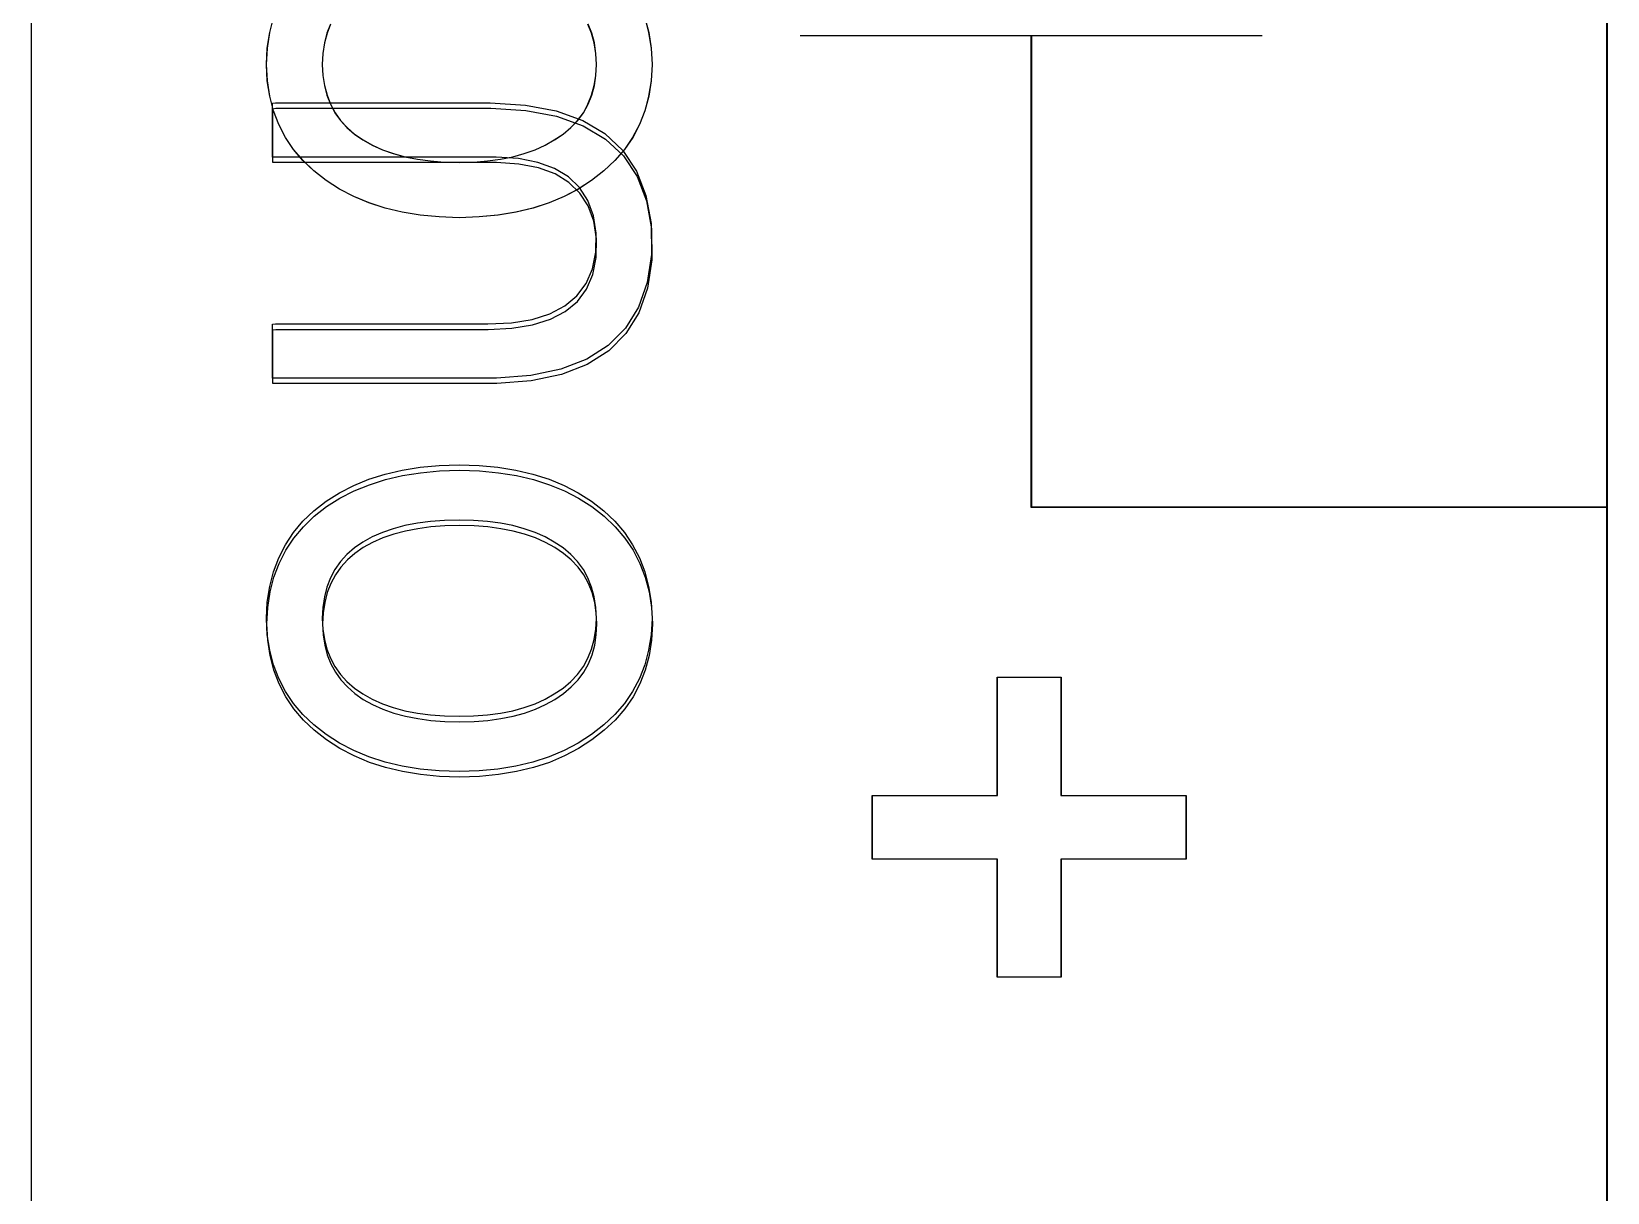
# Model space of a CAD drawing. Extents: x 1 to 47.7, y 0.2 to 35.
# Drawn here: x 34.5485 to 34.9582, y 6.557 to 6.8587 of the extents above; entities that cross this region are included whole.
import ezdxf

# ---------------------------------------------------------------- set-up
doc = ezdxf.new("R2010")
doc.units = 0
doc.header["$MEASUREMENT"] = 0
for name, color, linetype in [('5_1___24__TARGET_LEDS___12', 7, 'CONTINUOUS'), ('6_1__EMPTY_IO_BOARD_POSITI', 7, 'CONTINUOUS'), ('6_2___8__INDEPENDENT_INPUT', 7, 'CONTINUOUS'), ('6_3___8__OPTOISO_INDEPENDE', 7, 'CONTINUOUS'), ('6_4___24__OPTOISO_INDEPEND', 7, 'CONTINUOUS'), ('6_5___8__INDEPENDENT_INPUT', 7, 'CONTINUOUS'), ('6_6___8__INDEPENDENT_INPUT', 7, 'CONTINUOUS'), ('6_7___8__OPTOISO_INDEPENDE', 7, 'CONTINUOUS'), ('6_8___8__OPTOISO_INDEPENDE', 7, 'CONTINUOUS'), ('7_0_____DWG', 7, 'CONTINUOUS')]:
    doc.layers.add(name, color=color, linetype=linetype)

msp = doc.modelspace()

# ---------------------------------------------------------------- linework, layer by layer
at = {"layer": '5_1___24__TARGET_LEDS___12'}
for points in [[(34.95794, 7.25696), (34.95794, 7.16455), (34.95794, 7.06546), (34.95794, 6.96013), (34.95794, 6.84901), (34.95794, 6.73255), (34.95794, 6.61119), (34.95794, 6.48537)], [(34.74841, 6.8577), (34.86842, 6.8577)], [(34.80842, 6.8577), (34.80842, 6.73521), (34.95794, 6.73521)], [(34.81618, 6.66014), (34.84865, 6.66014), (34.84865, 6.64357), (34.81618, 6.64357), (34.81618, 6.61293), (34.7996, 6.61293), (34.7996, 6.64357), (34.76713, 6.64357), (34.76713, 6.66014), (34.7996, 6.66014), (34.7996, 6.69089), (34.81618, 6.69089), (34.81618, 6.66014)]]:
    msp.add_lwpolyline(points, dxfattribs=at)
for points in [[(34.66785, 6.83875), (34.67697, 6.83819), (34.68497, 6.83667), (34.69187, 6.83419), (34.69765, 6.83075), (34.70232, 6.82636), (34.70588, 6.821), (34.70832, 6.81468), (34.70965, 6.8074), (34.70977, 6.79937), (34.70863, 6.79203), (34.70637, 6.78564), (34.703, 6.7802), (34.69852, 6.7757), (34.69292, 6.77216), (34.68621, 6.76957), (34.67839, 6.76792), (34.66946, 6.76722), (34.66616, 6.7672), (34.66116, 6.7672), (34.6535, 6.7672), (34.64425, 6.7672), (34.63446, 6.7672), (34.62521, 6.7672), (34.61755, 6.7672), (34.61255, 6.7672), (34.61118, 6.76722), (34.61118, 6.76795), (34.61118, 6.7695), (34.61118, 6.7716), (34.61118, 6.77401), (34.61118, 6.77643), (34.61118, 6.77862), (34.61118, 6.7803), (34.61118, 6.78122), (34.61196, 6.7813), (34.61627, 6.7813), (34.62344, 6.7813), (34.6324, 6.7813), (34.64211, 6.7813), (34.65149, 6.7813), (34.6595, 6.7813), (34.66509, 6.7813), (34.66718, 6.7813), (34.67333, 6.7816), (34.67871, 6.78247), (34.68335, 6.78392), (34.68723, 6.78596), (34.69037, 6.78858), (34.69274, 6.79179), (34.69437, 6.79557), (34.69524, 6.79994), (34.69533, 6.80484), (34.69463, 6.8094), (34.6932, 6.81337), (34.69105, 6.81674), (34.68817, 6.81951), (34.68456, 6.82169), (34.68023, 6.82327), (34.67516, 6.82425), (34.66938, 6.82463), (34.66674, 6.82464), (34.66169, 6.82464), (34.65395, 6.82464), (34.6446, 6.82464), (34.63471, 6.82464), (34.62536, 6.82464), (34.61762, 6.82464), (34.61257, 6.82464), (34.61118, 6.82466), (34.61118, 6.82539), (34.61118, 6.82694), (34.61118, 6.82904), (34.61118, 6.83145), (34.61118, 6.83387), (34.61118, 6.83606), (34.61118, 6.83775), (34.61118, 6.83866), (34.61197, 6.83875), (34.61633, 6.83875), (34.62359, 6.83875), (34.63266, 6.83875), (34.64247, 6.83875), (34.65197, 6.83875), (34.66008, 6.83875), (34.66573, 6.83875)], [(34.65974, 6.74468), (34.66491, 6.74451), (34.66983, 6.74404), (34.67451, 6.74329), (34.67893, 6.74226), (34.68311, 6.74093), (34.68703, 6.73932), (34.6907, 6.73742), (34.69413, 6.73524), (34.69733, 6.73275), (34.70021, 6.73001), (34.70272, 6.72706), (34.70485, 6.72388), (34.70661, 6.72049), (34.708, 6.71688), (34.70901, 6.71305), (34.70965, 6.70901), (34.70992, 6.70474), (34.70965, 6.70051), (34.70901, 6.6965), (34.708, 6.69271), (34.70661, 6.68915), (34.70485, 6.6858), (34.70272, 6.68268), (34.70021, 6.67977), (34.69733, 6.67709), (34.69413, 6.67461), (34.6907, 6.67237), (34.68703, 6.67042), (34.68311, 6.66877), (34.67893, 6.66742), (34.67451, 6.66635), (34.66983, 6.66559), (34.66491, 6.66511), (34.65974, 6.66493), (34.65456, 6.66511), (34.64963, 6.66559), (34.64494, 6.66635), (34.64049, 6.66742), (34.63629, 6.66877), (34.63234, 6.67042), (34.62863, 6.67237), (34.62516, 6.67461), (34.62196, 6.67709), (34.61913, 6.67977), (34.61666, 6.68268), (34.61456, 6.6858), (34.61283, 6.68915), (34.61147, 6.69271), (34.61048, 6.6965), (34.60987, 6.70051), (34.60962, 6.70474), (34.60987, 6.70901), (34.61048, 6.71305), (34.61147, 6.71688), (34.61283, 6.72049), (34.61456, 6.72388), (34.61666, 6.72706), (34.61913, 6.73001), (34.62196, 6.73275), (34.62516, 6.73524), (34.62863, 6.73742), (34.63234, 6.73932), (34.63629, 6.74093), (34.64049, 6.74226), (34.64494, 6.74329), (34.64963, 6.74404), (34.65456, 6.74451)], [(34.65974, 6.73031), (34.65592, 6.73022), (34.6523, 6.72995), (34.64888, 6.7295), (34.64565, 6.72888), (34.64262, 6.72808), (34.63979, 6.7271), (34.63715, 6.72594), (34.63472, 6.7246), (34.63251, 6.72308), (34.63057, 6.72138), (34.62889, 6.71951), (34.62746, 6.71747), (34.62628, 6.71526), (34.62536, 6.71289), (34.6247, 6.71034), (34.62429, 6.70762), (34.62413, 6.70474), (34.62429, 6.70191), (34.6247, 6.69925), (34.62536, 6.69675), (34.62628, 6.69441), (34.62746, 6.69223), (34.62889, 6.69021), (34.63057, 6.68835), (34.63251, 6.68666), (34.63472, 6.68512), (34.63715, 6.68376), (34.63979, 6.68258), (34.64262, 6.68158), (34.64565, 6.68076), (34.64888, 6.68012), (34.6523, 6.67967), (34.65592, 6.6794), (34.65974, 6.67931), (34.66351, 6.6794), (34.66709, 6.67967), (34.67047, 6.68012), (34.67366, 6.68076), (34.67666, 6.68158), (34.67947, 6.68258), (34.68208, 6.68376), (34.68449, 6.68512), (34.68675, 6.68666), (34.68878, 6.68835), (34.69054, 6.69021), (34.69203, 6.69223), (34.69324, 6.69441), (34.69419, 6.69675), (34.69487, 6.69925), (34.69527, 6.70191), (34.69541, 6.70474), (34.69527, 6.70762), (34.69487, 6.71034), (34.69419, 6.71289), (34.69324, 6.71526), (34.69203, 6.71747), (34.69054, 6.71951), (34.68878, 6.72138), (34.68675, 6.72308), (34.68449, 6.7246), (34.68208, 6.72594), (34.67947, 6.7271), (34.67666, 6.72808), (34.67366, 6.72888), (34.67047, 6.7295), (34.66709, 6.72995), (34.66351, 6.73022)]]:
    msp.add_lwpolyline(points, close=True, dxfattribs=at)
at = {"layer": '6_1__EMPTY_IO_BOARD_POSITI'}
msp.add_lwpolyline([(34.95817, 6.47273), (34.95817, 6.56214), (34.95817, 6.64948), (34.95817, 6.73458), (34.95817, 6.81729), (34.95817, 6.89747), (34.95817, 6.97495), (34.95817, 7.04958), (34.95817, 7.12121), (34.95817, 7.18969)], dxfattribs=at)
at = {"layer": '6_2___8__INDEPENDENT_INPUT'}
for points in [[(34.95794, 7.25696), (34.95794, 7.16455), (34.95794, 7.06546), (34.95794, 6.96013), (34.95794, 6.84901), (34.95794, 6.73255), (34.95794, 6.61119), (34.95794, 6.48537)], [(34.7483, 6.8577), (34.8683, 6.8577)], [(34.80829, 6.8577), (34.80829, 6.73521), (34.95794, 6.73521)]]:
    msp.add_lwpolyline(points, dxfattribs=at)
for points in [[(34.66774, 6.84017), (34.67686, 6.83961), (34.68486, 6.83809), (34.69176, 6.83561), (34.69754, 6.83218), (34.70221, 6.82778), (34.70577, 6.82242), (34.70821, 6.8161), (34.70955, 6.80882), (34.70967, 6.80079), (34.70852, 6.79345), (34.70626, 6.78706), (34.70289, 6.78162), (34.69841, 6.77713), (34.69281, 6.77359), (34.6861, 6.77099), (34.67828, 6.76935), (34.66935, 6.76865), (34.66605, 6.76862), (34.66105, 6.76862), (34.65339, 6.76862), (34.64414, 6.76862), (34.63436, 6.76862), (34.6251, 6.76862), (34.61744, 6.76862), (34.61244, 6.76862), (34.61107, 6.76865), (34.61107, 6.76937), (34.61107, 6.77092), (34.61107, 6.77303), (34.61107, 6.77543), (34.61107, 6.77786), (34.61107, 6.78005), (34.61107, 6.78173), (34.61107, 6.78264), (34.61185, 6.78273), (34.61616, 6.78273), (34.62333, 6.78273), (34.63229, 6.78273), (34.642, 6.78273), (34.65138, 6.78273), (34.6594, 6.78273), (34.66498, 6.78273), (34.66707, 6.78273), (34.67322, 6.78302), (34.67861, 6.78389), (34.68324, 6.78535), (34.68713, 6.78739), (34.69026, 6.79001), (34.69264, 6.79321), (34.69426, 6.797), (34.69514, 6.80137), (34.69522, 6.80626), (34.69452, 6.81082), (34.69309, 6.81479), (34.69094, 6.81816), (34.68806, 6.82093), (34.68445, 6.82311), (34.68012, 6.82469), (34.67506, 6.82567), (34.66927, 6.82606), (34.66664, 6.82606), (34.66158, 6.82606), (34.65384, 6.82606), (34.64449, 6.82606), (34.6346, 6.82606), (34.62525, 6.82606), (34.61751, 6.82606), (34.61246, 6.82606), (34.61107, 6.82609), (34.61107, 6.82681), (34.61107, 6.82836), (34.61107, 6.83047), (34.61107, 6.83287), (34.61107, 6.8353), (34.61107, 6.83749), (34.61107, 6.83917), (34.61107, 6.84008), (34.61186, 6.84017), (34.61622, 6.84017), (34.62348, 6.84017), (34.63255, 6.84017), (34.64236, 6.84017), (34.65186, 6.84017), (34.65997, 6.84017), (34.66562, 6.84017)], [(34.65963, 6.74611), (34.6648, 6.74593), (34.66973, 6.74547), (34.6744, 6.74472), (34.67882, 6.74368), (34.683, 6.74236), (34.68692, 6.74075), (34.6906, 6.73885), (34.69402, 6.73666), (34.69722, 6.73417), (34.7001, 6.73144), (34.70261, 6.72848), (34.70474, 6.72531), (34.7065, 6.72192), (34.70789, 6.71831), (34.7089, 6.71448), (34.70954, 6.71043), (34.70981, 6.70616), (34.70954, 6.70193), (34.7089, 6.69792), (34.70789, 6.69414), (34.7065, 6.69057), (34.70474, 6.68722), (34.70261, 6.6841), (34.7001, 6.6812), (34.69722, 6.67852), (34.69402, 6.67603), (34.6906, 6.67379), (34.68692, 6.67185), (34.683, 6.6702), (34.67882, 6.66884), (34.6744, 6.66778), (34.66973, 6.66701), (34.6648, 6.66654), (34.65963, 6.66635), (34.65445, 6.66654), (34.64952, 6.66701), (34.64483, 6.66778), (34.64039, 6.66884), (34.63619, 6.6702), (34.63223, 6.67185), (34.62852, 6.67379), (34.62505, 6.67603), (34.62186, 6.67852), (34.61902, 6.6812), (34.61655, 6.6841), (34.61445, 6.68722), (34.61272, 6.69057), (34.61136, 6.69414), (34.61038, 6.69792), (34.60976, 6.70193), (34.60951, 6.70616), (34.60976, 6.71043), (34.61038, 6.71448), (34.61136, 6.71831), (34.61272, 6.72192), (34.61445, 6.72531), (34.61655, 6.72848), (34.61902, 6.73144), (34.62186, 6.73417), (34.62505, 6.73666), (34.62852, 6.73885), (34.63223, 6.74075), (34.63619, 6.74236), (34.64039, 6.74368), (34.64483, 6.74472), (34.64952, 6.74547), (34.65445, 6.74593)], [(34.65963, 6.73173), (34.65581, 6.73164), (34.65219, 6.73137), (34.64877, 6.73093), (34.64554, 6.7303), (34.64251, 6.7295), (34.63968, 6.72852), (34.63705, 6.72736), (34.63461, 6.72602), (34.6324, 6.7245), (34.63046, 6.7228), (34.62878, 6.72094), (34.62735, 6.7189), (34.62617, 6.71669), (34.62526, 6.71431), (34.62459, 6.71176), (34.62418, 6.70905), (34.62402, 6.70616), (34.62418, 6.70334), (34.62459, 6.70067), (34.62526, 6.69817), (34.62617, 6.69583), (34.62735, 6.69365), (34.62878, 6.69163), (34.63046, 6.68978), (34.6324, 6.68808), (34.63461, 6.68655), (34.63705, 6.68518), (34.63968, 6.684), (34.64251, 6.683), (34.64554, 6.68218), (34.64877, 6.68155), (34.65219, 6.68109), (34.65581, 6.68082), (34.65963, 6.68073), (34.6634, 6.68082), (34.66698, 6.68109), (34.67036, 6.68155), (34.67356, 6.68218), (34.67655, 6.683), (34.67936, 6.684), (34.68197, 6.68518), (34.68438, 6.68655), (34.68664, 6.68808), (34.68867, 6.68978), (34.69043, 6.69163), (34.69192, 6.69365), (34.69313, 6.69583), (34.69408, 6.69817), (34.69476, 6.70067), (34.69516, 6.70334), (34.6953, 6.70616), (34.69516, 6.70905), (34.69476, 6.71176), (34.69408, 6.71431), (34.69313, 6.71669), (34.69192, 6.7189), (34.69043, 6.72094), (34.68867, 6.7228), (34.68664, 6.7245), (34.68438, 6.72602), (34.68197, 6.72736), (34.67936, 6.72852), (34.67655, 6.7295), (34.67356, 6.7303), (34.67036, 6.73093), (34.66698, 6.73137), (34.6634, 6.73164)]]:
    msp.add_lwpolyline(points, close=True, dxfattribs=at)
at = {"layer": '6_3___8__OPTOISO_INDEPENDE'}
for points in [[(34.95794, 7.25696), (34.95794, 7.16455), (34.95794, 7.06546), (34.95794, 6.96013), (34.95794, 6.84901), (34.95794, 6.73255), (34.95794, 6.61119), (34.95794, 6.48537)], [(34.7483, 6.8577), (34.8683, 6.8577)], [(34.80829, 6.8577), (34.80829, 6.73521), (34.95794, 6.73521)]]:
    msp.add_lwpolyline(points, dxfattribs=at)
for points in [[(34.66774, 6.84017), (34.67686, 6.83961), (34.68486, 6.83809), (34.69176, 6.83561), (34.69754, 6.83218), (34.70221, 6.82778), (34.70577, 6.82242), (34.70821, 6.8161), (34.70955, 6.80882), (34.70967, 6.80079), (34.70852, 6.79345), (34.70626, 6.78706), (34.70289, 6.78162), (34.69841, 6.77713), (34.69281, 6.77359), (34.6861, 6.77099), (34.67828, 6.76935), (34.66935, 6.76865), (34.66605, 6.76862), (34.66105, 6.76862), (34.65339, 6.76862), (34.64414, 6.76862), (34.63436, 6.76862), (34.6251, 6.76862), (34.61744, 6.76862), (34.61244, 6.76862), (34.61107, 6.76865), (34.61107, 6.76937), (34.61107, 6.77092), (34.61107, 6.77303), (34.61107, 6.77543), (34.61107, 6.77786), (34.61107, 6.78005), (34.61107, 6.78173), (34.61107, 6.78264), (34.61185, 6.78273), (34.61616, 6.78273), (34.62333, 6.78273), (34.63229, 6.78273), (34.642, 6.78273), (34.65138, 6.78273), (34.6594, 6.78273), (34.66498, 6.78273), (34.66707, 6.78273), (34.67322, 6.78302), (34.67861, 6.78389), (34.68324, 6.78535), (34.68713, 6.78739), (34.69026, 6.79001), (34.69264, 6.79321), (34.69426, 6.797), (34.69514, 6.80137), (34.69522, 6.80626), (34.69452, 6.81082), (34.69309, 6.81479), (34.69094, 6.81816), (34.68806, 6.82093), (34.68445, 6.82311), (34.68012, 6.82469), (34.67506, 6.82567), (34.66927, 6.82606), (34.66664, 6.82606), (34.66158, 6.82606), (34.65384, 6.82606), (34.64449, 6.82606), (34.6346, 6.82606), (34.62525, 6.82606), (34.61751, 6.82606), (34.61246, 6.82606), (34.61107, 6.82609), (34.61107, 6.82681), (34.61107, 6.82836), (34.61107, 6.83047), (34.61107, 6.83287), (34.61107, 6.8353), (34.61107, 6.83749), (34.61107, 6.83917), (34.61107, 6.84008), (34.61186, 6.84017), (34.61622, 6.84017), (34.62348, 6.84017), (34.63255, 6.84017), (34.64236, 6.84017), (34.65186, 6.84017), (34.65997, 6.84017), (34.66562, 6.84017)], [(34.65963, 6.74611), (34.6648, 6.74593), (34.66973, 6.74547), (34.6744, 6.74472), (34.67882, 6.74368), (34.683, 6.74236), (34.68692, 6.74075), (34.6906, 6.73885), (34.69402, 6.73666), (34.69722, 6.73417), (34.7001, 6.73144), (34.70261, 6.72848), (34.70474, 6.72531), (34.7065, 6.72192), (34.70789, 6.71831), (34.7089, 6.71448), (34.70954, 6.71043), (34.70981, 6.70616), (34.70954, 6.70193), (34.7089, 6.69792), (34.70789, 6.69414), (34.7065, 6.69057), (34.70474, 6.68722), (34.70261, 6.6841), (34.7001, 6.6812), (34.69722, 6.67852), (34.69402, 6.67603), (34.6906, 6.67379), (34.68692, 6.67185), (34.683, 6.6702), (34.67882, 6.66884), (34.6744, 6.66778), (34.66973, 6.66701), (34.6648, 6.66654), (34.65963, 6.66635), (34.65445, 6.66654), (34.64952, 6.66701), (34.64483, 6.66778), (34.64039, 6.66884), (34.63619, 6.6702), (34.63223, 6.67185), (34.62852, 6.67379), (34.62505, 6.67603), (34.62186, 6.67852), (34.61902, 6.6812), (34.61655, 6.6841), (34.61445, 6.68722), (34.61272, 6.69057), (34.61136, 6.69414), (34.61038, 6.69792), (34.60976, 6.70193), (34.60951, 6.70616), (34.60976, 6.71043), (34.61038, 6.71448), (34.61136, 6.71831), (34.61272, 6.72192), (34.61445, 6.72531), (34.61655, 6.72848), (34.61902, 6.73144), (34.62186, 6.73417), (34.62505, 6.73666), (34.62852, 6.73885), (34.63223, 6.74075), (34.63619, 6.74236), (34.64039, 6.74368), (34.64483, 6.74472), (34.64952, 6.74547), (34.65445, 6.74593)], [(34.65963, 6.73173), (34.65581, 6.73164), (34.65219, 6.73137), (34.64877, 6.73093), (34.64554, 6.7303), (34.64251, 6.7295), (34.63968, 6.72852), (34.63705, 6.72736), (34.63461, 6.72602), (34.6324, 6.7245), (34.63046, 6.7228), (34.62878, 6.72094), (34.62735, 6.7189), (34.62617, 6.71669), (34.62526, 6.71431), (34.62459, 6.71176), (34.62418, 6.70905), (34.62402, 6.70616), (34.62418, 6.70334), (34.62459, 6.70067), (34.62526, 6.69817), (34.62617, 6.69583), (34.62735, 6.69365), (34.62878, 6.69163), (34.63046, 6.68978), (34.6324, 6.68808), (34.63461, 6.68655), (34.63705, 6.68518), (34.63968, 6.684), (34.64251, 6.683), (34.64554, 6.68218), (34.64877, 6.68155), (34.65219, 6.68109), (34.65581, 6.68082), (34.65963, 6.68073), (34.6634, 6.68082), (34.66698, 6.68109), (34.67036, 6.68155), (34.67356, 6.68218), (34.67655, 6.683), (34.67936, 6.684), (34.68197, 6.68518), (34.68438, 6.68655), (34.68664, 6.68808), (34.68867, 6.68978), (34.69043, 6.69163), (34.69192, 6.69365), (34.69313, 6.69583), (34.69408, 6.69817), (34.69476, 6.70067), (34.69516, 6.70334), (34.6953, 6.70616), (34.69516, 6.70905), (34.69476, 6.71176), (34.69408, 6.71431), (34.69313, 6.71669), (34.69192, 6.7189), (34.69043, 6.72094), (34.68867, 6.7228), (34.68664, 6.7245), (34.68438, 6.72602), (34.68197, 6.72736), (34.67936, 6.72852), (34.67655, 6.7295), (34.67356, 6.7303), (34.67036, 6.73093), (34.66698, 6.73137), (34.6634, 6.73164)]]:
    msp.add_lwpolyline(points, close=True, dxfattribs=at)
at = {"layer": '6_4___24__OPTOISO_INDEPEND'}
for points in [[(34.95794, 7.25696), (34.95794, 7.16455), (34.95794, 7.06546), (34.95794, 6.96013), (34.95794, 6.84901), (34.95794, 6.73255), (34.95794, 6.61119), (34.95794, 6.48537)], [(34.74828, 6.8577), (34.86829, 6.8577)], [(34.80829, 6.8577), (34.80829, 6.73521), (34.95794, 6.73521)]]:
    msp.add_lwpolyline(points, dxfattribs=at)
for points in [[(34.66774, 6.84017), (34.67686, 6.83961), (34.68486, 6.83809), (34.69176, 6.83561), (34.69754, 6.83218), (34.70221, 6.82778), (34.70577, 6.82242), (34.70821, 6.8161), (34.70955, 6.80882), (34.70967, 6.80079), (34.70852, 6.79345), (34.70626, 6.78706), (34.70289, 6.78162), (34.69841, 6.77713), (34.69281, 6.77359), (34.6861, 6.77099), (34.67828, 6.76935), (34.66935, 6.76865), (34.66605, 6.76862), (34.66105, 6.76862), (34.65339, 6.76862), (34.64414, 6.76862), (34.63436, 6.76862), (34.6251, 6.76862), (34.61744, 6.76862), (34.61244, 6.76862), (34.61107, 6.76865), (34.61107, 6.76937), (34.61107, 6.77092), (34.61107, 6.77303), (34.61107, 6.77543), (34.61107, 6.77786), (34.61107, 6.78005), (34.61107, 6.78173), (34.61107, 6.78264), (34.61185, 6.78273), (34.61616, 6.78273), (34.62333, 6.78273), (34.63229, 6.78273), (34.642, 6.78273), (34.65138, 6.78273), (34.6594, 6.78273), (34.66498, 6.78273), (34.66707, 6.78273), (34.67322, 6.78302), (34.67861, 6.78389), (34.68324, 6.78535), (34.68713, 6.78739), (34.69026, 6.79001), (34.69264, 6.79321), (34.69426, 6.797), (34.69514, 6.80137), (34.69522, 6.80626), (34.69452, 6.81082), (34.69309, 6.81479), (34.69094, 6.81816), (34.68806, 6.82093), (34.68445, 6.82311), (34.68012, 6.82469), (34.67506, 6.82567), (34.66927, 6.82606), (34.66664, 6.82606), (34.66158, 6.82606), (34.65384, 6.82606), (34.64449, 6.82606), (34.6346, 6.82606), (34.62525, 6.82606), (34.61751, 6.82606), (34.61246, 6.82606), (34.61107, 6.82609), (34.61107, 6.82681), (34.61107, 6.82836), (34.61107, 6.83047), (34.61107, 6.83287), (34.61107, 6.8353), (34.61107, 6.83749), (34.61107, 6.83917), (34.61107, 6.84008), (34.61186, 6.84017), (34.61622, 6.84017), (34.62348, 6.84017), (34.63255, 6.84017), (34.64236, 6.84017), (34.65186, 6.84017), (34.65997, 6.84017), (34.66562, 6.84017)], [(34.65963, 6.74611), (34.6648, 6.74593), (34.66973, 6.74547), (34.6744, 6.74472), (34.67882, 6.74368), (34.683, 6.74236), (34.68692, 6.74075), (34.6906, 6.73885), (34.69402, 6.73666), (34.69722, 6.73417), (34.7001, 6.73144), (34.70261, 6.72848), (34.70474, 6.72531), (34.7065, 6.72192), (34.70789, 6.71831), (34.7089, 6.71448), (34.70954, 6.71043), (34.70981, 6.70616), (34.70954, 6.70193), (34.7089, 6.69792), (34.70789, 6.69414), (34.7065, 6.69057), (34.70474, 6.68722), (34.70261, 6.6841), (34.7001, 6.6812), (34.69722, 6.67852), (34.69402, 6.67603), (34.6906, 6.67379), (34.68692, 6.67185), (34.683, 6.6702), (34.67882, 6.66884), (34.6744, 6.66778), (34.66973, 6.66701), (34.6648, 6.66654), (34.65963, 6.66635), (34.65445, 6.66654), (34.64952, 6.66701), (34.64483, 6.66778), (34.64039, 6.66884), (34.63619, 6.6702), (34.63223, 6.67185), (34.62852, 6.67379), (34.62505, 6.67603), (34.62186, 6.67852), (34.61902, 6.6812), (34.61655, 6.6841), (34.61445, 6.68722), (34.61272, 6.69057), (34.61136, 6.69414), (34.61038, 6.69792), (34.60976, 6.70193), (34.60951, 6.70616), (34.60976, 6.71043), (34.61038, 6.71448), (34.61136, 6.71831), (34.61272, 6.72192), (34.61445, 6.72531), (34.61655, 6.72848), (34.61902, 6.73144), (34.62186, 6.73417), (34.62505, 6.73666), (34.62852, 6.73885), (34.63223, 6.74075), (34.63619, 6.74236), (34.64039, 6.74368), (34.64483, 6.74472), (34.64952, 6.74547), (34.65445, 6.74593)], [(34.65963, 6.73173), (34.65581, 6.73164), (34.65219, 6.73137), (34.64877, 6.73093), (34.64554, 6.7303), (34.64251, 6.7295), (34.63968, 6.72852), (34.63705, 6.72736), (34.63461, 6.72602), (34.6324, 6.7245), (34.63046, 6.7228), (34.62878, 6.72094), (34.62735, 6.7189), (34.62617, 6.71669), (34.62526, 6.71431), (34.62459, 6.71176), (34.62418, 6.70905), (34.62402, 6.70616), (34.62418, 6.70334), (34.62459, 6.70067), (34.62526, 6.69817), (34.62617, 6.69583), (34.62735, 6.69365), (34.62878, 6.69163), (34.63046, 6.68978), (34.6324, 6.68808), (34.63461, 6.68655), (34.63705, 6.68518), (34.63968, 6.684), (34.64251, 6.683), (34.64554, 6.68218), (34.64877, 6.68155), (34.65219, 6.68109), (34.65581, 6.68082), (34.65963, 6.68073), (34.6634, 6.68082), (34.66698, 6.68109), (34.67036, 6.68155), (34.67356, 6.68218), (34.67655, 6.683), (34.67936, 6.684), (34.68197, 6.68518), (34.68438, 6.68655), (34.68664, 6.68808), (34.68867, 6.68978), (34.69043, 6.69163), (34.69192, 6.69365), (34.69313, 6.69583), (34.69408, 6.69817), (34.69476, 6.70067), (34.69516, 6.70334), (34.6953, 6.70616), (34.69516, 6.70905), (34.69476, 6.71176), (34.69408, 6.71431), (34.69313, 6.71669), (34.69192, 6.7189), (34.69043, 6.72094), (34.68867, 6.7228), (34.68664, 6.7245), (34.68438, 6.72602), (34.68197, 6.72736), (34.67936, 6.72852), (34.67655, 6.7295), (34.67356, 6.7303), (34.67036, 6.73093), (34.66698, 6.73137), (34.6634, 6.73164)]]:
    msp.add_lwpolyline(points, close=True, dxfattribs=at)
at = {"layer": '6_5___8__INDEPENDENT_INPUT'}
for points in [[(34.95794, 7.25696), (34.95794, 7.16455), (34.95794, 7.06546), (34.95794, 6.96013), (34.95794, 6.84901), (34.95794, 6.73255), (34.95794, 6.61119), (34.95794, 6.48537)], [(34.70789, 6.86227), (34.7089, 6.85844), (34.70954, 6.8544), (34.70981, 6.85014), (34.70954, 6.8459), (34.7089, 6.84189), (34.70789, 6.8381), (34.7065, 6.83453), (34.70474, 6.83119), (34.70261, 6.82807), (34.7001, 6.82517), (34.69722, 6.82249), (34.69402, 6.82), (34.6906, 6.81776), (34.68692, 6.81581), (34.683, 6.81416), (34.67882, 6.81281), (34.6744, 6.81174), (34.66973, 6.81098), (34.6648, 6.81051), (34.65963, 6.81033), (34.65445, 6.81051), (34.64952, 6.81098), (34.64483, 6.81174), (34.64039, 6.81281), (34.63619, 6.81416), (34.63223, 6.81581), (34.62852, 6.81776), (34.62505, 6.82), (34.62186, 6.82249), (34.61902, 6.82517), (34.61655, 6.82807), (34.61445, 6.83119), (34.61272, 6.83453), (34.61136, 6.8381), (34.61038, 6.84189), (34.60976, 6.8459), (34.60951, 6.85014), (34.60976, 6.8544), (34.61038, 6.85844), (34.61136, 6.86227)], [(34.62617, 6.86066), (34.62526, 6.85828), (34.62459, 6.85574), (34.62418, 6.85302), (34.62402, 6.85014), (34.62418, 6.84731), (34.62459, 6.84464), (34.62526, 6.84214), (34.62617, 6.8398), (34.62735, 6.83762), (34.62878, 6.83561), (34.63046, 6.83375), (34.6324, 6.83206), (34.63461, 6.83052), (34.63705, 6.82916), (34.63968, 6.82797), (34.64251, 6.82697), (34.64554, 6.82615), (34.64877, 6.82551), (34.65219, 6.82506), (34.65581, 6.82478), (34.65963, 6.82469), (34.6634, 6.82478), (34.66698, 6.82506), (34.67036, 6.82551), (34.67356, 6.82615), (34.67655, 6.82697), (34.67936, 6.82797), (34.68197, 6.82916), (34.68438, 6.83052), (34.68664, 6.83206), (34.68867, 6.83375), (34.69043, 6.83561), (34.69192, 6.83762), (34.69313, 6.8398), (34.69408, 6.84214), (34.69476, 6.84464), (34.69516, 6.84731), (34.6953, 6.85014), (34.69516, 6.85302), (34.69476, 6.85574), (34.69408, 6.85828), (34.69313, 6.86066)], [(34.74828, 6.85769), (34.86829, 6.85769)], [(34.80828, 6.85769), (34.80828, 6.73512), (34.95795, 6.73512)]]:
    msp.add_lwpolyline(points, dxfattribs=at)
at = {"layer": '6_6___8__INDEPENDENT_INPUT'}
for points in [[(34.95794, 7.25696), (34.95794, 7.16455), (34.95794, 7.06546), (34.95794, 6.96013), (34.95794, 6.84901), (34.95794, 6.73255), (34.95794, 6.61119), (34.95794, 6.48537)], [(34.7483, 6.8577), (34.8683, 6.8577)], [(34.80829, 6.8577), (34.80829, 6.73521), (34.95794, 6.73521)], [(34.81607, 6.66014), (34.84854, 6.66014), (34.84854, 6.64357), (34.81607, 6.64357), (34.81607, 6.61293), (34.79949, 6.61293), (34.79949, 6.64357), (34.76702, 6.64357), (34.76702, 6.66014), (34.79949, 6.66014), (34.79949, 6.69089), (34.81607, 6.69089), (34.81607, 6.66014)]]:
    msp.add_lwpolyline(points, dxfattribs=at)
for points in [[(34.66774, 6.84017), (34.67686, 6.83961), (34.68486, 6.83809), (34.69176, 6.83561), (34.69754, 6.83218), (34.70221, 6.82778), (34.70577, 6.82242), (34.70821, 6.8161), (34.70955, 6.80882), (34.70967, 6.80079), (34.70852, 6.79345), (34.70626, 6.78706), (34.70289, 6.78162), (34.69841, 6.77713), (34.69281, 6.77359), (34.6861, 6.77099), (34.67828, 6.76935), (34.66935, 6.76865), (34.66605, 6.76862), (34.66105, 6.76862), (34.65339, 6.76862), (34.64414, 6.76862), (34.63436, 6.76862), (34.6251, 6.76862), (34.61744, 6.76862), (34.61244, 6.76862), (34.61107, 6.76865), (34.61107, 6.76937), (34.61107, 6.77092), (34.61107, 6.77303), (34.61107, 6.77543), (34.61107, 6.77786), (34.61107, 6.78005), (34.61107, 6.78173), (34.61107, 6.78264), (34.61185, 6.78273), (34.61616, 6.78273), (34.62333, 6.78273), (34.63229, 6.78273), (34.642, 6.78273), (34.65138, 6.78273), (34.6594, 6.78273), (34.66498, 6.78273), (34.66707, 6.78273), (34.67322, 6.78302), (34.67861, 6.78389), (34.68324, 6.78535), (34.68713, 6.78739), (34.69026, 6.79001), (34.69264, 6.79321), (34.69426, 6.797), (34.69514, 6.80137), (34.69522, 6.80626), (34.69452, 6.81082), (34.69309, 6.81479), (34.69094, 6.81816), (34.68806, 6.82093), (34.68445, 6.82311), (34.68012, 6.82469), (34.67506, 6.82567), (34.66927, 6.82606), (34.66664, 6.82606), (34.66158, 6.82606), (34.65384, 6.82606), (34.64449, 6.82606), (34.6346, 6.82606), (34.62525, 6.82606), (34.61751, 6.82606), (34.61246, 6.82606), (34.61107, 6.82609), (34.61107, 6.82681), (34.61107, 6.82836), (34.61107, 6.83047), (34.61107, 6.83287), (34.61107, 6.8353), (34.61107, 6.83749), (34.61107, 6.83917), (34.61107, 6.84008), (34.61186, 6.84017), (34.61622, 6.84017), (34.62348, 6.84017), (34.63255, 6.84017), (34.64236, 6.84017), (34.65186, 6.84017), (34.65997, 6.84017), (34.66562, 6.84017)], [(34.65963, 6.74611), (34.6648, 6.74593), (34.66973, 6.74547), (34.6744, 6.74472), (34.67882, 6.74368), (34.683, 6.74236), (34.68692, 6.74075), (34.6906, 6.73885), (34.69402, 6.73666), (34.69722, 6.73417), (34.7001, 6.73144), (34.70261, 6.72848), (34.70474, 6.72531), (34.7065, 6.72192), (34.70789, 6.71831), (34.7089, 6.71448), (34.70954, 6.71043), (34.70981, 6.70616), (34.70954, 6.70193), (34.7089, 6.69792), (34.70789, 6.69414), (34.7065, 6.69057), (34.70474, 6.68722), (34.70261, 6.6841), (34.7001, 6.6812), (34.69722, 6.67852), (34.69402, 6.67603), (34.6906, 6.67379), (34.68692, 6.67185), (34.683, 6.6702), (34.67882, 6.66884), (34.6744, 6.66778), (34.66973, 6.66701), (34.6648, 6.66654), (34.65963, 6.66635), (34.65445, 6.66654), (34.64952, 6.66701), (34.64483, 6.66778), (34.64039, 6.66884), (34.63619, 6.6702), (34.63223, 6.67185), (34.62852, 6.67379), (34.62505, 6.67603), (34.62186, 6.67852), (34.61902, 6.6812), (34.61655, 6.6841), (34.61445, 6.68722), (34.61272, 6.69057), (34.61136, 6.69414), (34.61038, 6.69792), (34.60976, 6.70193), (34.60951, 6.70616), (34.60976, 6.71043), (34.61038, 6.71448), (34.61136, 6.71831), (34.61272, 6.72192), (34.61445, 6.72531), (34.61655, 6.72848), (34.61902, 6.73144), (34.62186, 6.73417), (34.62505, 6.73666), (34.62852, 6.73885), (34.63223, 6.74075), (34.63619, 6.74236), (34.64039, 6.74368), (34.64483, 6.74472), (34.64952, 6.74547), (34.65445, 6.74593)], [(34.65963, 6.73173), (34.65581, 6.73164), (34.65219, 6.73137), (34.64877, 6.73093), (34.64554, 6.7303), (34.64251, 6.7295), (34.63968, 6.72852), (34.63705, 6.72736), (34.63461, 6.72602), (34.6324, 6.7245), (34.63046, 6.7228), (34.62878, 6.72094), (34.62735, 6.7189), (34.62617, 6.71669), (34.62526, 6.71431), (34.62459, 6.71176), (34.62418, 6.70905), (34.62402, 6.70616), (34.62418, 6.70334), (34.62459, 6.70067), (34.62526, 6.69817), (34.62617, 6.69583), (34.62735, 6.69365), (34.62878, 6.69163), (34.63046, 6.68978), (34.6324, 6.68808), (34.63461, 6.68655), (34.63705, 6.68518), (34.63968, 6.684), (34.64251, 6.683), (34.64554, 6.68218), (34.64877, 6.68155), (34.65219, 6.68109), (34.65581, 6.68082), (34.65963, 6.68073), (34.6634, 6.68082), (34.66698, 6.68109), (34.67036, 6.68155), (34.67356, 6.68218), (34.67655, 6.683), (34.67936, 6.684), (34.68197, 6.68518), (34.68438, 6.68655), (34.68664, 6.68808), (34.68867, 6.68978), (34.69043, 6.69163), (34.69192, 6.69365), (34.69313, 6.69583), (34.69408, 6.69817), (34.69476, 6.70067), (34.69516, 6.70334), (34.6953, 6.70616), (34.69516, 6.70905), (34.69476, 6.71176), (34.69408, 6.71431), (34.69313, 6.71669), (34.69192, 6.7189), (34.69043, 6.72094), (34.68867, 6.7228), (34.68664, 6.7245), (34.68438, 6.72602), (34.68197, 6.72736), (34.67936, 6.72852), (34.67655, 6.7295), (34.67356, 6.7303), (34.67036, 6.73093), (34.66698, 6.73137), (34.6634, 6.73164)]]:
    msp.add_lwpolyline(points, close=True, dxfattribs=at)
at = {"layer": '6_7___8__OPTOISO_INDEPENDE'}
for points in [[(34.95794, 7.25696), (34.95794, 7.16455), (34.95794, 7.06546), (34.95794, 6.96013), (34.95794, 6.84901), (34.95794, 6.73255), (34.95794, 6.61119), (34.95794, 6.48537)], [(34.7483, 6.8577), (34.8683, 6.8577)], [(34.80829, 6.8577), (34.80829, 6.73521), (34.95794, 6.73521)], [(34.81607, 6.66014), (34.84854, 6.66014), (34.84854, 6.64357), (34.81607, 6.64357), (34.81607, 6.61293), (34.79949, 6.61293), (34.79949, 6.64357), (34.76702, 6.64357), (34.76702, 6.66014), (34.79949, 6.66014), (34.79949, 6.69089), (34.81607, 6.69089), (34.81607, 6.66014)]]:
    msp.add_lwpolyline(points, dxfattribs=at)
for points in [[(34.66774, 6.84017), (34.67686, 6.83961), (34.68486, 6.83809), (34.69176, 6.83561), (34.69754, 6.83218), (34.70221, 6.82778), (34.70577, 6.82242), (34.70821, 6.8161), (34.70955, 6.80882), (34.70967, 6.80079), (34.70852, 6.79345), (34.70626, 6.78706), (34.70289, 6.78162), (34.69841, 6.77713), (34.69281, 6.77359), (34.6861, 6.77099), (34.67828, 6.76935), (34.66935, 6.76865), (34.66605, 6.76862), (34.66105, 6.76862), (34.65339, 6.76862), (34.64414, 6.76862), (34.63436, 6.76862), (34.6251, 6.76862), (34.61744, 6.76862), (34.61244, 6.76862), (34.61107, 6.76865), (34.61107, 6.76937), (34.61107, 6.77092), (34.61107, 6.77303), (34.61107, 6.77543), (34.61107, 6.77786), (34.61107, 6.78005), (34.61107, 6.78173), (34.61107, 6.78264), (34.61185, 6.78273), (34.61616, 6.78273), (34.62333, 6.78273), (34.63229, 6.78273), (34.642, 6.78273), (34.65138, 6.78273), (34.6594, 6.78273), (34.66498, 6.78273), (34.66707, 6.78273), (34.67322, 6.78302), (34.67861, 6.78389), (34.68324, 6.78535), (34.68713, 6.78739), (34.69026, 6.79001), (34.69264, 6.79321), (34.69426, 6.797), (34.69514, 6.80137), (34.69522, 6.80626), (34.69452, 6.81082), (34.69309, 6.81479), (34.69094, 6.81816), (34.68806, 6.82093), (34.68445, 6.82311), (34.68012, 6.82469), (34.67506, 6.82567), (34.66927, 6.82606), (34.66664, 6.82606), (34.66158, 6.82606), (34.65384, 6.82606), (34.64449, 6.82606), (34.6346, 6.82606), (34.62525, 6.82606), (34.61751, 6.82606), (34.61246, 6.82606), (34.61107, 6.82609), (34.61107, 6.82681), (34.61107, 6.82836), (34.61107, 6.83047), (34.61107, 6.83287), (34.61107, 6.8353), (34.61107, 6.83749), (34.61107, 6.83917), (34.61107, 6.84008), (34.61186, 6.84017), (34.61622, 6.84017), (34.62348, 6.84017), (34.63255, 6.84017), (34.64236, 6.84017), (34.65186, 6.84017), (34.65997, 6.84017), (34.66562, 6.84017)], [(34.65963, 6.74611), (34.6648, 6.74593), (34.66973, 6.74547), (34.6744, 6.74472), (34.67882, 6.74368), (34.683, 6.74236), (34.68692, 6.74075), (34.6906, 6.73885), (34.69402, 6.73666), (34.69722, 6.73417), (34.7001, 6.73144), (34.70261, 6.72848), (34.70474, 6.72531), (34.7065, 6.72192), (34.70789, 6.71831), (34.7089, 6.71448), (34.70954, 6.71043), (34.70981, 6.70616), (34.70954, 6.70193), (34.7089, 6.69792), (34.70789, 6.69414), (34.7065, 6.69057), (34.70474, 6.68722), (34.70261, 6.6841), (34.7001, 6.6812), (34.69722, 6.67852), (34.69402, 6.67603), (34.6906, 6.67379), (34.68692, 6.67185), (34.683, 6.6702), (34.67882, 6.66884), (34.6744, 6.66778), (34.66973, 6.66701), (34.6648, 6.66654), (34.65963, 6.66635), (34.65445, 6.66654), (34.64952, 6.66701), (34.64483, 6.66778), (34.64039, 6.66884), (34.63619, 6.6702), (34.63223, 6.67185), (34.62852, 6.67379), (34.62505, 6.67603), (34.62186, 6.67852), (34.61902, 6.6812), (34.61655, 6.6841), (34.61445, 6.68722), (34.61272, 6.69057), (34.61136, 6.69414), (34.61038, 6.69792), (34.60976, 6.70193), (34.60951, 6.70616), (34.60976, 6.71043), (34.61038, 6.71448), (34.61136, 6.71831), (34.61272, 6.72192), (34.61445, 6.72531), (34.61655, 6.72848), (34.61902, 6.73144), (34.62186, 6.73417), (34.62505, 6.73666), (34.62852, 6.73885), (34.63223, 6.74075), (34.63619, 6.74236), (34.64039, 6.74368), (34.64483, 6.74472), (34.64952, 6.74547), (34.65445, 6.74593)], [(34.65963, 6.73173), (34.65581, 6.73164), (34.65219, 6.73137), (34.64877, 6.73093), (34.64554, 6.7303), (34.64251, 6.7295), (34.63968, 6.72852), (34.63705, 6.72736), (34.63461, 6.72602), (34.6324, 6.7245), (34.63046, 6.7228), (34.62878, 6.72094), (34.62735, 6.7189), (34.62617, 6.71669), (34.62526, 6.71431), (34.62459, 6.71176), (34.62418, 6.70905), (34.62402, 6.70616), (34.62418, 6.70334), (34.62459, 6.70067), (34.62526, 6.69817), (34.62617, 6.69583), (34.62735, 6.69365), (34.62878, 6.69163), (34.63046, 6.68978), (34.6324, 6.68808), (34.63461, 6.68655), (34.63705, 6.68518), (34.63968, 6.684), (34.64251, 6.683), (34.64554, 6.68218), (34.64877, 6.68155), (34.65219, 6.68109), (34.65581, 6.68082), (34.65963, 6.68073), (34.6634, 6.68082), (34.66698, 6.68109), (34.67036, 6.68155), (34.67356, 6.68218), (34.67655, 6.683), (34.67936, 6.684), (34.68197, 6.68518), (34.68438, 6.68655), (34.68664, 6.68808), (34.68867, 6.68978), (34.69043, 6.69163), (34.69192, 6.69365), (34.69313, 6.69583), (34.69408, 6.69817), (34.69476, 6.70067), (34.69516, 6.70334), (34.6953, 6.70616), (34.69516, 6.70905), (34.69476, 6.71176), (34.69408, 6.71431), (34.69313, 6.71669), (34.69192, 6.7189), (34.69043, 6.72094), (34.68867, 6.7228), (34.68664, 6.7245), (34.68438, 6.72602), (34.68197, 6.72736), (34.67936, 6.72852), (34.67655, 6.7295), (34.67356, 6.7303), (34.67036, 6.73093), (34.66698, 6.73137), (34.6634, 6.73164)]]:
    msp.add_lwpolyline(points, close=True, dxfattribs=at)
at = {"layer": '6_8___8__OPTOISO_INDEPENDE'}
for points in [[(34.95794, 7.25696), (34.95794, 7.16455), (34.95794, 7.06546), (34.95794, 6.96013), (34.95794, 6.84901), (34.95794, 6.73255), (34.95794, 6.61119), (34.95794, 6.48537)], [(34.70792, 6.86227), (34.70893, 6.85844), (34.70957, 6.8544), (34.70984, 6.85014), (34.70957, 6.8459), (34.70893, 6.84189), (34.70792, 6.8381), (34.70653, 6.83453), (34.70477, 6.83119), (34.70263, 6.82807), (34.70013, 6.82517), (34.69725, 6.82249), (34.69405, 6.82), (34.69062, 6.81776), (34.68695, 6.81581), (34.68303, 6.81416), (34.67885, 6.81281), (34.67443, 6.81174), (34.66975, 6.81098), (34.66483, 6.81051), (34.65965, 6.81033), (34.65448, 6.81051), (34.64954, 6.81098), (34.64486, 6.81174), (34.64041, 6.81281), (34.63621, 6.81416), (34.63226, 6.81581), (34.62855, 6.81776), (34.62508, 6.82), (34.62188, 6.82249), (34.61904, 6.82517), (34.61658, 6.82807), (34.61448, 6.83119), (34.61275, 6.83453), (34.61139, 6.8381), (34.6104, 6.84189), (34.60979, 6.8459), (34.60954, 6.85014), (34.60979, 6.8544), (34.6104, 6.85844), (34.61139, 6.86227)], [(34.6262, 6.86066), (34.62528, 6.85828), (34.62462, 6.85574), (34.62421, 6.85302), (34.62405, 6.85014), (34.62421, 6.84731), (34.62462, 6.84464), (34.62528, 6.84214), (34.6262, 6.8398), (34.62738, 6.83762), (34.6288, 6.83561), (34.63049, 6.83375), (34.63243, 6.83206), (34.63464, 6.83052), (34.63707, 6.82916), (34.63971, 6.82797), (34.64254, 6.82697), (34.64557, 6.82615), (34.64879, 6.82551), (34.65222, 6.82506), (34.65584, 6.82478), (34.65965, 6.82469), (34.66343, 6.82478), (34.667, 6.82506), (34.67039, 6.82551), (34.67358, 6.82615), (34.67658, 6.82697), (34.67939, 6.82797), (34.682, 6.82916), (34.68441, 6.83052), (34.68666, 6.83206), (34.6887, 6.83375), (34.69046, 6.83561), (34.69194, 6.83762), (34.69316, 6.8398), (34.69411, 6.84214), (34.69479, 6.84464), (34.69519, 6.84731), (34.69533, 6.85014), (34.69519, 6.85302), (34.69479, 6.85574), (34.69411, 6.85828), (34.69316, 6.86066)], [(34.7483, 6.85769), (34.8683, 6.85769)], [(34.8083, 6.85769), (34.8083, 6.73521), (34.95794, 6.73521)]]:
    msp.add_lwpolyline(points, dxfattribs=at)
at = {"layer": '7_0_____DWG'}
msp.add_lwpolyline([(34.54846, 6.50123), (34.54846, 6.58597), (34.54846, 6.75707), (34.54846, 6.93027), (34.54846, 7.10547), (34.54846, 7.28258), (34.54846, 7.4615), (34.54846, 7.64214), (34.54846, 7.8244), (34.54846, 8.00818), (34.54846, 8.19339), (34.54846, 8.37994)], dxfattribs=at)

doc.saveas('drawing.dxf')
